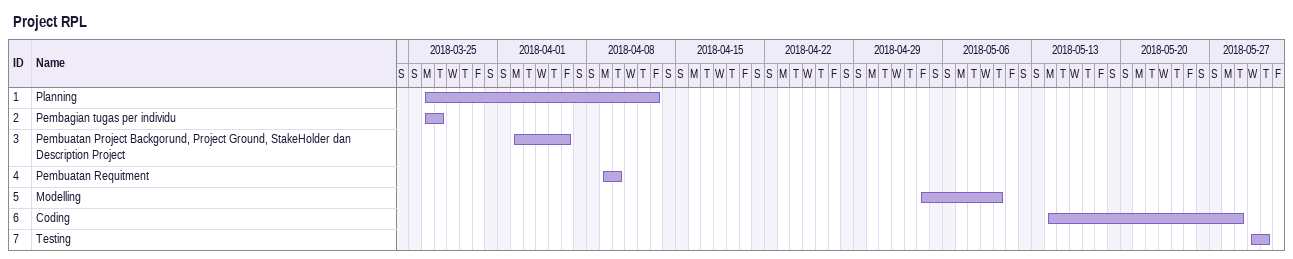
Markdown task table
Project RPL

| ID | Task | Start | Finish |
|---|---|---|---|
| 1 | Planning | 2018-03-26 | 2018-04-13 |
| 2 | Pembagian tugas per individu | 2018-03-26 | 2018-03-27 |
| 3 | Pembuatan Project Backgorund, Project Ground, StakeHolder dan Description Project | 2018-04-02 | 2018-04-06 |
| 4 | Pembuatan Requitment | 2018-04-09 | 2018-04-10 |
| 5 | Modelling | 2018-05-04 | 2018-05-10 |
| 6 | Coding | 2018-05-14 | 2018-05-29 |
| 7 | Testing | 2018-05-30 | 2018-05-31 |
